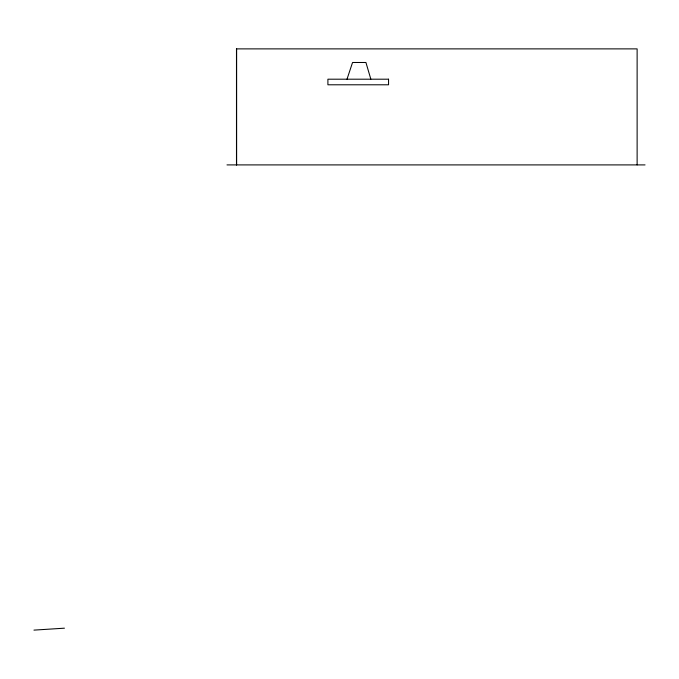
<?xml version="1.0" encoding="UTF-8"?>
<svg xmlns="http://www.w3.org/2000/svg" width="679" height="679" viewBox="0 0 679 679"><rect width="100%" height="100%" fill="white"/><g stroke="black" fill="none" stroke-linecap="round" stroke-linejoin="round"><path stroke-width="1.02" d="M347.003 79.197L352.554 62.485L365.93 62.485L370.844 79.197M33.95 630.12L64.437 628.177M226.99 164.904L645.05 164.904M637.123 164.904L637.123 48.88L236.479 48.88L236.479 164.904M236.632 48.88L236.632 164.904M388.558 79.197L327.906 79.197L327.906 84.79L388.558 84.79L388.558 79.197"/></g></svg>
